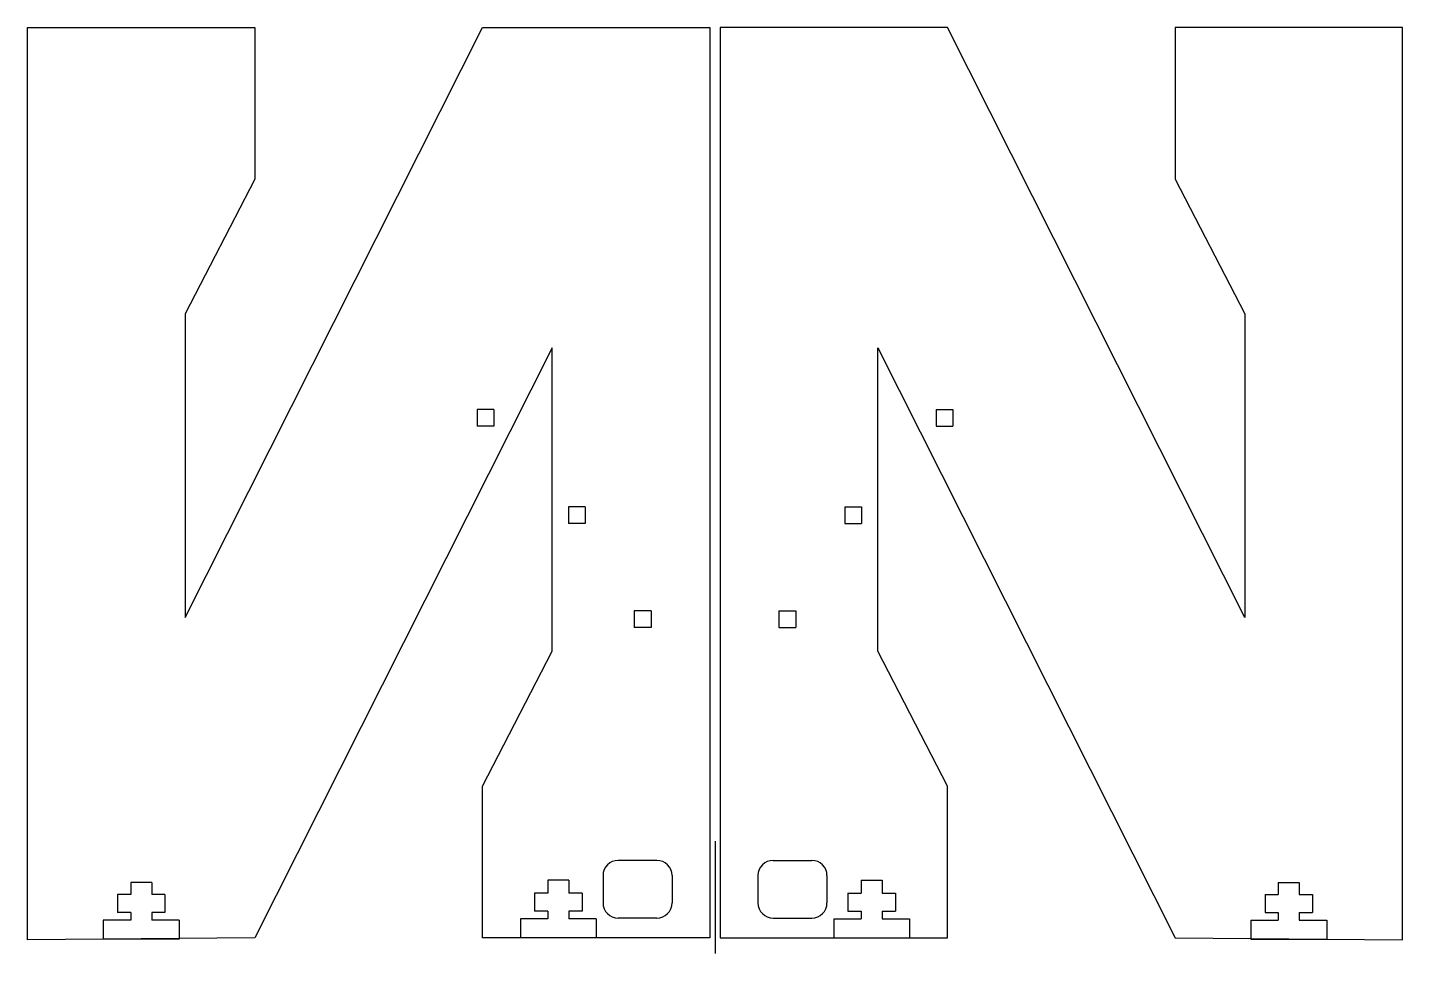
# Model space of a CAD drawing. Extents: x -7.33 to 1.74, y -2.65 to 3.46.
import ezdxf

# ---------------------------------------------------------------- set-up
doc = ezdxf.new("R2010")
doc.units = 0
doc.layers.add('VISIBLE', color=7, linetype='CONTINUOUS')

msp = doc.modelspace()

# ---------------------------------------------------------------- linework, layer by layer
at = {"layer": 'VISIBLE'}
for p, q in [((-7.3303, -2.5552), (-7.3303, 3.4581)), ((-7.3303, 3.4581), (-5.8303, 3.4581)), ((-6.2898, -0.4302), (-4.3303, 3.4581)), ((-5.8303, 3.4581), (-5.8303, 2.4581)), ((-4.3303, 3.4581), (-2.8303, 3.4581)), ((-2.8303, 3.4581), (-2.8303, -2.5419)), ((-2.7633, 3.4581), (-2.7633, -2.5419)), ((-1.2633, 3.4581), (-2.7633, 3.4581)), ((0.6961, -0.4302), (-1.2633, 3.4581)), ((1.7367, 3.4581), (0.2367, 3.4581)), ((0.2367, 3.4581), (0.2367, 2.4581)), ((1.7367, -2.5552), (1.7367, 3.4581)), ((-5.8303, 2.4581), (-6.2898, 1.5698)), ((0.2367, 2.4581), (0.6961, 1.5698)), ((-6.2898, 1.5698), (-6.2898, -0.4302)), ((0.6961, 1.5698), (0.6961, -0.4302)), ((-3.8709, 1.3463), (-5.8303, -2.5419)), ((-3.8709, -0.6537), (-3.8709, 1.3463)), ((-1.7227, 1.3463), (0.2367, -2.5419)), ((-1.7227, -0.6537), (-1.7227, 1.3463)), ((-4.2559, 0.9403), (-4.3659, 0.9403)), ((-4.3659, 0.9403), (-4.3659, 0.8303)), ((-4.2559, 0.9403), (-4.2559, 0.8303)), ((-1.3378, 0.9403), (-1.2278, 0.9403)), ((-1.3378, 0.9403), (-1.3378, 0.8303)), ((-1.2278, 0.9403), (-1.2278, 0.8303)), ((-4.2559, 0.8303), (-4.3659, 0.8303)), ((-1.3378, 0.8303), (-1.2278, 0.8303)), ((-3.7634, 0.2983), (-3.7634, 0.1883)), ((-3.6534, 0.2983), (-3.7634, 0.2983)), ((-3.6534, 0.2983), (-3.6534, 0.1883)), ((-1.9402, 0.2983), (-1.8302, 0.2983)), ((-1.9402, 0.2983), (-1.9402, 0.1883)), ((-1.8302, 0.2983), (-1.8302, 0.1883)), ((-3.6534, 0.1883), (-3.7634, 0.1883)), ((-1.9402, 0.1883), (-1.8302, 0.1883)), ((-3.2188, -0.3866), (-3.3288, -0.3866)), ((-3.3288, -0.3866), (-3.3288, -0.4966)), ((-3.2188, -0.3866), (-3.2188, -0.4966)), ((-2.3748, -0.3866), (-2.2648, -0.3866)), ((-2.3748, -0.3866), (-2.3748, -0.4966)), ((-2.2648, -0.3866), (-2.2648, -0.4966)), ((-3.2188, -0.4966), (-3.3288, -0.4966)), ((-2.3748, -0.4966), (-2.2648, -0.4966)), ((-4.3303, -1.5419), (-3.8709, -0.6537)), ((-1.2633, -1.5419), (-1.7227, -0.6537)), ((-4.3303, -2.5419), (-4.3303, -1.5419)), ((-1.2633, -2.5419), (-1.2633, -1.5419)), ((-2.7968, -1.9043), (-2.7968, -2.6456)), ((-3.1803, -2.0319), (-3.4353, -2.0319)), ((-2.4133, -2.0319), (-2.1583, -2.0319)), ((-3.8993, -2.1619), (-3.8993, -2.2469)), ((-3.7613, -2.1619), (-3.8993, -2.1619)), ((-3.7613, -2.1619), (-3.7613, -2.2469)), ((-3.5353, -2.1319), (-3.5353, -2.3119)), ((-3.0803, -2.1319), (-3.0803, -2.3119)), ((-2.5133, -2.1319), (-2.5133, -2.3119)), ((-2.0583, -2.1319), (-2.0583, -2.3119)), ((-1.8323, -2.1619), (-1.6943, -2.1619)), ((-1.8323, -2.1619), (-1.8323, -2.2469)), ((-1.6943, -2.1619), (-1.6943, -2.2469)), ((-6.6493, -2.2558), (-6.7369, -2.2558)), ((-6.7369, -2.2558), (-6.7369, -2.3758)), ((-6.5113, -2.1781), (-6.6493, -2.1781)), ((-6.6493, -2.1781), (-6.6493, -2.2558)), ((-6.5113, -2.1781), (-6.5113, -2.2558)), ((-6.4238, -2.2558), (-6.5113, -2.2558)), ((-6.4238, -2.2558), (-6.4238, -2.3758)), ((-3.8993, -2.2469), (-3.9868, -2.2469)), ((-3.9868, -2.2469), (-3.9868, -2.3669)), ((-3.6738, -2.2469), (-3.7613, -2.2469)), ((-3.6738, -2.2469), (-3.6738, -2.3669)), ((-1.9198, -2.2469), (-1.8323, -2.2469)), ((-1.9198, -2.2469), (-1.9198, -2.3669)), ((-1.6943, -2.2469), (-1.6068, -2.2469)), ((-1.6068, -2.2469), (-1.6068, -2.3669)), ((0.8302, -2.2558), (0.9177, -2.2558)), ((0.8302, -2.2558), (0.8302, -2.3758)), ((0.9177, -2.1781), (0.9177, -2.2558)), ((0.9177, -2.1781), (1.0557, -2.1781)), ((1.0557, -2.1781), (1.0557, -2.2558)), ((1.0557, -2.2558), (1.1433, -2.2558)), ((1.1433, -2.2558), (1.1433, -2.3758)), ((-6.8304, -2.4258), (-6.8304, -2.5508)), ((-6.6493, -2.4258), (-6.8304, -2.4258)), ((-6.6493, -2.3758), (-6.7369, -2.3758)), ((-6.6493, -2.3758), (-6.6493, -2.4258)), ((-6.4238, -2.3758), (-6.5113, -2.3758)), ((-6.5113, -2.3758), (-6.5113, -2.4258)), ((-6.3303, -2.4258), (-6.5113, -2.4258)), ((-6.3303, -2.4258), (-6.3303, -2.5508)), ((-4.0803, -2.4169), (-4.0803, -2.5419)), ((-3.8993, -2.4169), (-4.0803, -2.4169)), ((-3.8993, -2.3669), (-3.9868, -2.3669)), ((-3.8993, -2.3669), (-3.8993, -2.4169)), ((-3.7613, -2.3669), (-3.7613, -2.4169)), ((-3.6738, -2.3669), (-3.7613, -2.3669)), ((-3.5803, -2.4169), (-3.7613, -2.4169)), ((-3.5803, -2.4169), (-3.5803, -2.5419)), ((-3.1803, -2.4119), (-3.4353, -2.4119)), ((-2.4133, -2.4119), (-2.1583, -2.4119)), ((-2.0133, -2.4169), (-2.0133, -2.5419)), ((-2.0133, -2.4169), (-1.8323, -2.4169)), ((-1.9198, -2.3669), (-1.8323, -2.3669)), ((-1.8323, -2.3669), (-1.8323, -2.4169)), ((-1.6943, -2.3669), (-1.6943, -2.4169)), ((-1.6943, -2.3669), (-1.6068, -2.3669)), ((-1.6943, -2.4169), (-1.5133, -2.4169)), ((-1.5133, -2.4169), (-1.5133, -2.5419)), ((0.7367, -2.4258), (0.7367, -2.5508)), ((0.7367, -2.4258), (0.9177, -2.4258)), ((0.8302, -2.3758), (0.9177, -2.3758)), ((0.9177, -2.3758), (0.9177, -2.4258)), ((1.0557, -2.3758), (1.1433, -2.3758)), ((1.0557, -2.3758), (1.0557, -2.4258)), ((1.0557, -2.4258), (1.2368, -2.4258)), ((1.2368, -2.4258), (1.2368, -2.5508)), ((-5.8303, -2.5419), (-7.3303, -2.5552)), ((-6.3303, -2.5508), (-6.8304, -2.5508)), ((-6.6493, -2.5492), (-6.6493, -2.5508)), ((-6.5113, -2.5508), (-6.6493, -2.5508)), ((-6.5113, -2.548), (-6.5113, -2.5508)), ((-2.8303, -2.5419), (-4.3303, -2.5419)), ((-3.5803, -2.5419), (-4.0803, -2.5419)), ((-3.7613, -2.5419), (-3.8993, -2.5419)), ((-2.7633, -2.5419), (-1.2633, -2.5419)), ((-2.0133, -2.5419), (-1.5133, -2.5419)), ((-1.8323, -2.5419), (-1.6943, -2.5419)), ((0.2367, -2.5419), (1.7367, -2.5552)), ((0.7367, -2.5508), (1.2368, -2.5508)), ((0.9177, -2.548), (0.9177, -2.5508)), ((0.9177, -2.5508), (1.0557, -2.5508)), ((1.0557, -2.5492), (1.0557, -2.5508))]:
    msp.add_line(p, q, dxfattribs=at)
for centre, start, end in [((-3.4353, -2.1319), 90, 180), ((-3.1803, -2.1319), 0, 90), ((-2.4133, -2.1319), 90, 180), ((-2.1583, -2.1319), 0, 90), ((-3.4353, -2.3119), 180, 270), ((-3.1803, -2.3119), 270, 0), ((-2.4133, -2.3119), 180, 270), ((-2.1583, -2.3119), 270, 0)]:
    msp.add_arc(centre, 0.1, start, end, dxfattribs=at)

doc.saveas('drawing.dxf')
